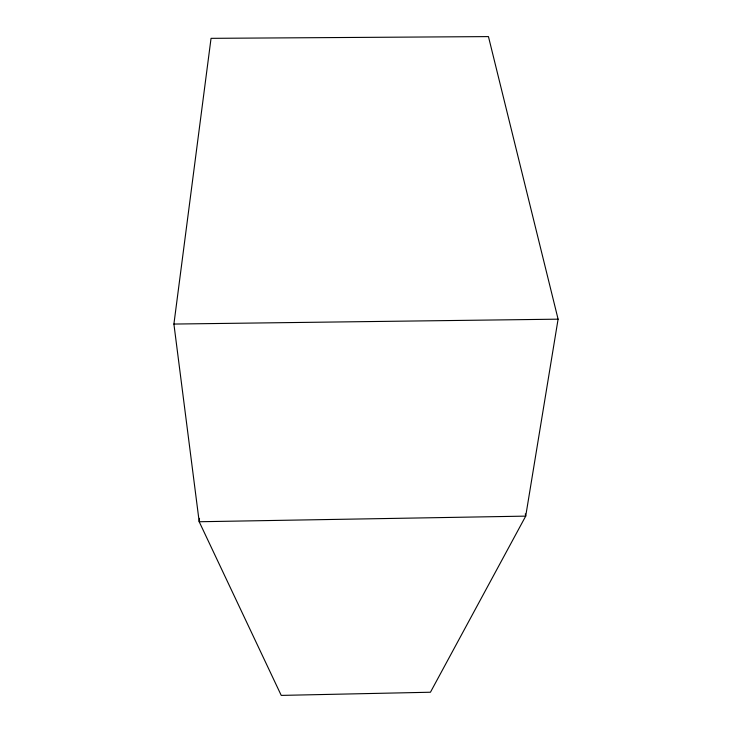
<?xml version="1.0" encoding="UTF-8"?>
<svg xmlns="http://www.w3.org/2000/svg" width="732" height="732" viewBox="0 0 732 732"><rect width="100%" height="100%" fill="white"/><g stroke="black" fill="none" stroke-linecap="round" stroke-linejoin="round"><path stroke-width="1.1" d="M199.497 518.329L199.196 521.742L281.234 695.4L430.443 692.234L525.713 516.124L558.095 319.17L488.454 36.6L211.045 38.339L173.905 324.056L199.196 521.742L525.713 516.124L525.302 513.873M173.905 324.056L558.095 319.17"/></g></svg>
